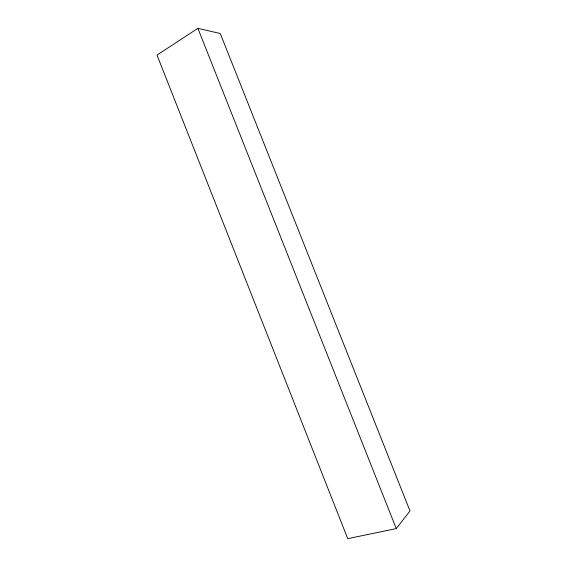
<?xml version="1.0" encoding="UTF-8"?>
<svg xmlns="http://www.w3.org/2000/svg" width="567" height="567" viewBox="0 0 567 567"><rect width="100%" height="100%" fill="white"/><g stroke="black" fill="none" stroke-linecap="round" stroke-linejoin="round"><path stroke-width="0.85" d="M396.262 528.593L409.998 510.966L220.258 33.51L197.883 28.35L157.002 55.063L347.748 538.65L396.262 528.593L197.883 28.35"/></g></svg>
